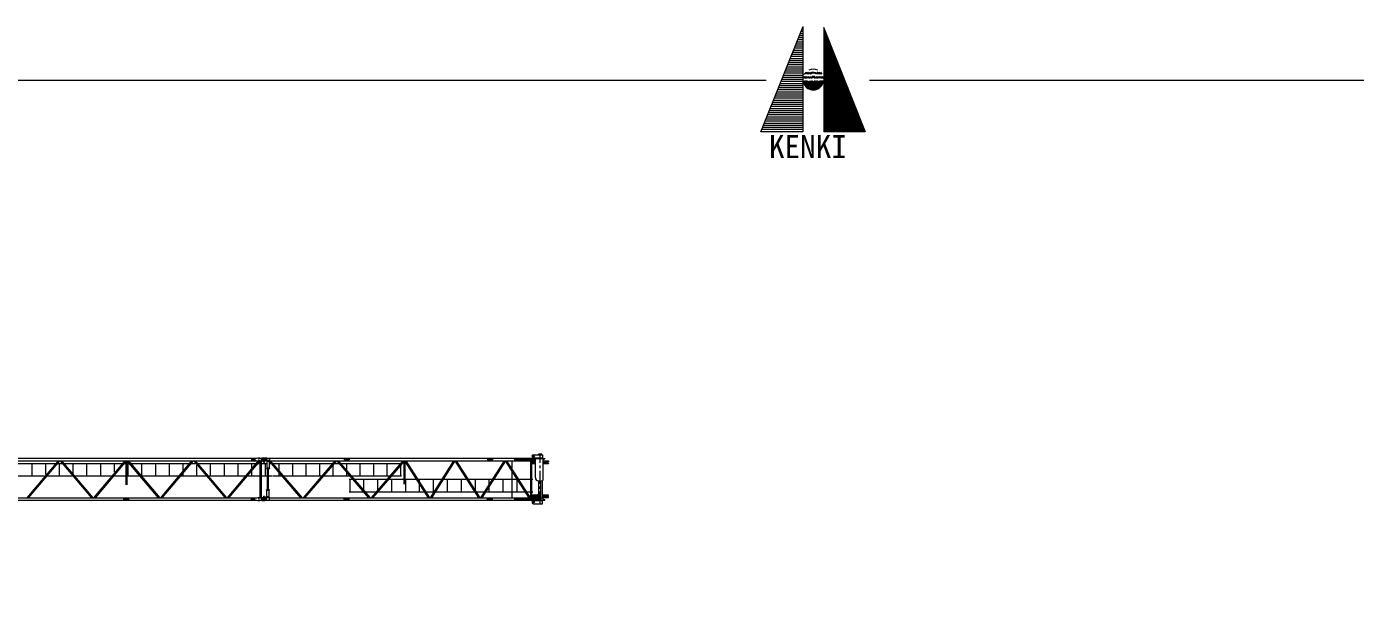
# Model space of a CAD drawing. Units: millimetres on the paper, enlarged 100 times. Extents: x -19862 to 20428, y -14084 to 14197.
# Drawn here: x -7021 to 5739, y 8757 to 14197 of the extents above; entities that cross this region are included whole.
import ezdxf
from ezdxf.enums import TextEntityAlignment as Align

# ---------------------------------------------------------------- set-up
doc = ezdxf.new("R2010")
doc.units = ezdxf.units.MM
doc.header["$LTSCALE"] = 100
doc.linetypes.add('USER2', pattern=[2, 1.25, -0.25, 0.25, -0.25])
doc.layers.add('0-0_0', color=7, linetype='Continuous', lineweight=18)
doc.layers.add('1-0_SABU17', color=3, linetype='USER2', lineweight=18)
doc.styles.add('ＭＳ ゴシック', font='')
doc.styles.get('ＭＳ ゴシック').set_extended_font_data('MS Gothic')

# ---------------------------------------------------------------- blocks, each defined once
blk = doc.blocks.new('全体平面')
at = {"layer": '0-0_0'}
for p, q in [((2836.8, 199), (5383.4, 199)), ((2836.8, 174.8), (5383.4, 174.8)), ((2897.6, 148.9), (3446.1, 148.9)), ((3473.2, 174.8), (3172.9, -181)), ((3487.4, 174.8), (3187.2, -181)), ((3223.6, 28.9), (3223.6, 148.9)), ((3355.5, 41.6), (3355.5, 148.9)), ((3470.8, 148.9), (3510.2, 148.9)), ((3487.5, 28.9), (3487.5, 148.9)), ((3493.6, 174.8), (3793.9, -181)), ((3507.9, 174.8), (3808.1, -181)), ((3535, 148.9), (4087.5, 148.9)), ((3619.4, 48.8), (3619.4, 148.9)), ((3751.4, 28.9), (3751.4, 148.9)), ((4114.6, 174.8), (3814.3, -181)), ((4128.8, 174.8), (3828.5, -181)), ((3883.3, 28.9), (3883.3, 148.9)), ((4015.3, 63.3), (4015.3, 148.9)), ((4112.2, 148.9), (4122.5, 148.9)), ((4126.5, -56), (4126.5, 168.7)), ((4135, 174.8), (4435.3, -181)), ((4137.3, -56), (4137.3, 168.7)), ((4141.3, 148.9), (4151.6, 148.9)), ((4147.2, 28.9), (4147.2, 148.9)), ((4149.2, 174.8), (4449.5, -181)), ((4176.3, 148.9), (4728.9, 148.9)), ((4279.1, 28.9), (4279.1, 148.9)), ((4411.1, 28.9), (4411.1, 148.9)), ((4756, 174.8), (4455.7, -181)), ((4770.2, 174.8), (4469.9, -181)), ((4543, 28.9), (4543, 148.9)), ((4675, 85.1), (4675, 148.9)), ((4753.6, 148.9), (4793, 148.9)), ((4776.4, 174.8), (5076.6, -181)), ((4790.6, 174.8), (5090.9, -181)), ((4806.9, 28.9), (4806.9, 132.4)), ((4817.7, 148.9), (5370.2, 148.9)), ((4938.9, 28.9), (4938.9, 148.9)), ((5070.8, 28.9), (5070.8, 148.9)), ((5395.7, 172.9), (5097.1, -181)), ((5410, 172.9), (5111.3, -181)), ((5202.8, 28.9), (5202.8, 148.9)), ((5332.5, 191.3), (5362.6, 191.3)), ((5334.7, 106.8), (5334.7, 148.9)), ((5362.6, 194.9), (5393, 200.9)), ((5362.6, 194.9), (5362.6, 178.9)), ((5362.6, 178.9), (5393, 172.9)), ((5393, 200.9), (5412.1, 200.9)), ((5393, 172.9), (5412.1, 172.9)), ((5394.9, 148.9), (5411, 148.9)), ((5412.1, 200.9), (5412.1, 197.7)), ((5412.1, 199), (5427, 199)), ((5412.1, 176.2), (5412.1, 172.9)), ((5412.1, 174.8), (5427, 174.8)), ((5415, -181), (5415, 174.8)), ((5425.9, -181), (5425.9, 174.8)), ((5427, 199), (5430.2, 200.2)), ((5427, 174.8), (5427, 199)), ((5427, 174.8), (5430.2, 173.6)), ((5429.9, 148.9), (5474, 148.9)), ((5430.2, 200.9), (5430.2, 172.9)), ((5430.2, 200.9), (5460.6, 200.9)), ((5430.2, 172.9), (5444.2, 172.9)), ((5436.2, 183.7), (5436.2, 190.1)), ((5438.2, 191.7), (5438.2, 182.1)), ((5438.2, 191.7), (5464.2, 191.7)), ((5438.2, 182.1), (5464.2, 182.1)), ((5438.6, 192.5), (5464.6, 192.5)), ((5438.6, 181.3), (5464.6, 181.3)), ((5444.2, 197.7), (5444.2, 200.9)), ((5444.2, 197.7), (5464.6, 197.7)), ((5444.2, 176.1), (5463.8, 176.1)), ((5444.2, 172.9), (5444.2, 176.1)), ((5444.6, 176.1), (5464.6, 176.1)), ((5445, 192.5), (5445, 191.7)), ((5445, 182.1), (5445, 181.3)), ((5447.3, 159.7), (5445, 168.5)), ((5457.8, 192.5), (5457.8, 191.7)), ((5457.8, 182.1), (5457.8, 181.3)), ((5457.8, 168.5), (5457.8, 176.1)), ((5460.6, 200.9), (5460.6, 197.7)), ((5464.6, 192.5), (5464.6, 197.7)), ((5464.6, 176.1), (5464.6, 181.3)), ((5466.6, 200.9), (5466.6, 194.1)), ((5472.6, 200.9), (5466.6, 200.9)), ((5466.6, 179.7), (5466.6, 172.9)), ((5472.6, 172.9), (5466.6, 172.9)), ((5466.7, 28.9), (5466.7, 148.9)), ((5472.6, 172.9), (5472.6, 200.9)), ((5475.7, 199), (5472.6, 200.2)), ((5475.7, 174.8), (5472.6, 173.6)), ((5475.7, 199), (5475.7, 174.8)), ((5475.7, 199), (8060.1, 199)), ((5475.7, 174.8), (5476, 174.8)), ((5476, 174.8), (5476, 169.3)), ((5504, 169.3), (5476, 169.3)), ((5478, 166.5), (5478, 102.5)), ((5502, 166.5), (5478, 166.5)), ((5500, 175.7), (5480, 175.7)), ((5480, 166.5), (5480, 175.7)), ((5500, 166.5), (5500, 175.7)), ((5502, 166.5), (5502, 102.5)), ((5804.8, -181), (5503.8, 169.3)), ((5504, 198.9), (5504, 169.3)), ((5504, 174.8), (8056.4, 174.8)), ((5506, 148.9), (5516.1, 148.9)), ((5819.1, -181), (5513.4, 174.8)), ((5541, 148.9), (6103.8, 148.9)), ((5596.6, 84.2), (5596.6, 148.9)), ((5726.3, 28.9), (5726.3, 148.9)), ((6131.3, 174.8), (5825.6, -181)), ((6145.6, 174.8), (5839.9, -181)), ((5856, 28.9), (5856, 148.9)), ((5985.7, 28.9), (5985.7, 148.9)), ((6115.4, 28.9), (6115.4, 133.4)), ((6128.7, 148.9), (6169.1, 148.9)), ((6457.8, -181), (6152.1, 174.8)), ((6472.2, -181), (6166.4, 174.8)), ((6194, 148.9), (6756.8, 148.9)), ((6221.5, 191.3), (6221.5, 182.5)), ((6221.5, 191.3), (6269.8, 191.3)), ((6221.5, 182.5), (6269.8, 182.5)), ((6245.1, 89.5), (6245.1, 148.9)), ((6269.8, 191.3), (6269.8, 182.5)), ((6374.7, 28.9), (6374.7, 148.9)), ((6784.3, 174.8), (6478.6, -181)), ((6798.7, 174.8), (6492.9, -181)), ((6504.4, 28.9), (6504.4, 148.9)), ((6634.1, 28.9), (6634.1, 148.9)), ((6763.8, 28.9), (6763.8, 128.1)), ((6796.4, -49.3), (6796.4, 163)), ((7029.7, -181), (6803.1, 174.8)), ((6807.3, -49.3), (6807.3, 163)), ((7042.6, -181), (6816, 174.8)), ((7271.6, 174.8), (7045.1, -181)), ((7284.5, 174.8), (7058, -181)), ((7513.5, -181), (7287, 174.8)), ((7526.4, -181), (7299.9, 174.8)), ((7755.5, 174.8), (7528.9, -181)), ((7768.4, 174.8), (7541.8, -181)), ((7598.4, 191.3), (7598.4, 182.5)), ((7598.4, 191.3), (7646.6, 191.3)), ((7598.4, 182.5), (7646.6, 182.5)), ((7646.6, 191.3), (7646.6, 182.5)), ((7997.4, -181), (7770.9, 174.8)), ((8010.3, -181), (7783.8, 174.8)), ((7834.2, 103.1), (7834.2, 174.8)), ((7860.7, 192.4), (8058, 192.4)), ((7860.7, 181.5), (8056.4, 181.5)), ((8013.2, -181), (8013.2, 174.8)), ((8024.1, -181), (8024.1, 174.8)), ((8030.5, 168.1), (8030.5, 163.3)), ((8030.5, 168.1), (8056.4, 168.1)), ((8030.5, 163.3), (8056.4, 163.3)), ((8030.5, 152.1), (8030.5, 147.3)), ((8030.5, 152.1), (8056.4, 152.1)), ((8030.5, 147.3), (8056.4, 147.3)), ((8033.3, 154.1), (8039, 156.2)), ((8033.3, 154.1), (8033.3, 152.3)), ((8034.4, 163.3), (8039, 161.6)), ((8038.4, 231.7), (8125.6, 231.7)), ((8038.4, 202.1), (8125.6, 202.1)), ((8056.4, 10.9), (8056.4, 186.9)), ((8060.1, 199), (8063.3, 200.2)), ((8060.1, 199), (8060.1, 194.7)), ((8066.4, 196.9), (8120.6, 196.9)), ((8077.2, 196.9), (8087.2, 200.9)), ((8085.6, 231.7), (8085.6, 236.9)), ((8117.6, 236.9), (8085.6, 236.9)), ((8085.6, 202.1), (8085.6, 200.9)), ((8117.6, 231.7), (8117.6, 236.9)), ((8117.6, 202.1), (8117.6, 200.9)), ((8125.6, 231.7), (8125.6, 202.1)), ((8125.6, 195.6), (8125.6, 200.9)), ((8128.6, 192.1), (8147.9, 192.1)), ((8130.6, -9.1), (8130.6, 186.9)), ((8130.6, 172.9), (8183.6, 172.9)), ((8130.6, 168.1), (8183.6, 168.1)), ((8130.6, 163.3), (8183.6, 163.3)), ((8130.6, 152.1), (8183.6, 152.1)), ((8130.6, 147.3), (8183.6, 147.3)), ((8168.9, 163.3), (8164.3, 161.6)), ((8170, 154.1), (8164.3, 156.2)), ((8170, 154.1), (8170, 152.3)), ((8183.6, 172.9), (8183.6, 163.3)), ((8183.6, 152.1), (8183.6, 147.3)), ((2994.8, 28.9), (3344.8, 28.9)), ((3369.5, 28.9), (3611.5, 28.9)), ((3636.2, 28.9), (3986.2, 28.9)), ((4010.9, 28.9), (4122.5, 28.9)), ((4015.3, 28.9), (4015.3, 34.1)), ((4141.3, 28.9), (4252.9, 28.9)), ((4277.6, 28.9), (4627.6, 28.9)), ((4652.3, 28.9), (4894.3, 28.9)), ((4675, 28.9), (4675, 55.8)), ((4919, 28.9), (5269, 28.9)), ((5293.7, 28.9), (5411, 28.9)), ((5334.7, 28.9), (5334.7, 77.6)), ((5429.9, 28.9), (5480.5, 28.9)), ((5476, 100.5), (5504, 100.5)), ((5476, 100.5), (5476, 98.1)), ((5504, 98.1), (5476, 98.1)), ((5502, 102.5), (5478, 102.5)), ((5480, 100.5), (5480, 102.5)), ((5482, 94.1), (5482, 98.1)), ((5484.5, -100.3), (5484.5, 94.1)), ((5495.4, -100.3), (5495.4, 94.1)), ((5499.4, 28.9), (5528.8, 28.9)), ((5500, 100.5), (5500, 102.5)), ((5504, 100.5), (5504, 98.1)), ((5535.6, 28.9), (5619.2, 28.9)), ((5596.6, 28.9), (5596.6, 55.2)), ((5644.1, 28.9), (6000.7, 28.9)), ((6025.6, 28.9), (6272.2, 28.9)), ((6245.1, 28.9), (6245.1, 60.5)), ((6297.1, 28.9), (6653.7, 28.9)), ((6678.6, 28.9), (6771.4, 28.9)), ((7834.2, -181), (7834.2, 67.9)), ((5504, -104.3), (5476, -104.3)), ((5476, -106.7), (5476, -104.3)), ((5476, -106.7), (5504, -106.7)), ((5478, -172.7), (5478, -108.7)), ((5502, -108.7), (5478, -108.7)), ((5480, -106.7), (5480, -108.7)), ((5482, -100.3), (5482, -104.3)), ((5500, -106.7), (5500, -108.7)), ((5502, -172.7), (5502, -108.7)), ((5504, -106.7), (5504, -104.3)), ((6268.9, -3.1), (8031.3, -3.1)), ((6268.9, -123.1), (8031.3, -123.1)), ((6276.8, -123.1), (6276.8, -3.1)), ((6410.5, -123.1), (6410.5, -3.1)), ((6544.3, -123.1), (6544.3, -3.1)), ((6678, -123.1), (6678, -3.1)), ((6811.8, -123.1), (6811.8, -3.1)), ((6945.5, -123.1), (6945.5, -3.1)), ((7079.3, -123.1), (7079.3, -3.1)), ((7213, -123.1), (7213, -3.1)), ((7346.8, -123.1), (7346.8, -3.1)), ((7480.5, -123.1), (7480.5, -3.1)), ((7614.3, -123.1), (7614.3, -3.1)), ((7748, -123.1), (7748, -3.1)), ((7881.8, -123.1), (7881.8, -3.1)), ((8086.4, -19.1), (8120.6, -19.1)), ((8090.6, -147.1), (8090.6, -19.1)), ((8110.2, -187.6), (8110.2, -19.1)), ((8121.1, -19.1), (8121.1, -183.1)), ((2836.8, -181), (5383.4, -181)), ((2836.8, -205.2), (5383.4, -205.2)), ((4104, -197.5), (4104, -188.7)), ((4104, -188.7), (4152, -188.7)), ((4104, -197.5), (4152, -197.5)), ((4152, -197.5), (4152, -188.7)), ((5332.5, -197.5), (5332.5, -188.7)), ((5332.5, -188.7), (5362.6, -188.7)), ((5332.5, -197.5), (5362.6, -197.5)), ((5362.6, -185.1), (5393, -179.1)), ((5362.6, -201.1), (5362.6, -185.1)), ((5362.6, -201.1), (5393, -207.1)), ((5393, -179.1), (5412.1, -179.1)), ((5393, -207.1), (5412.1, -207.1)), ((5412.1, -182.3), (5412.1, -179.1)), ((5412.1, -181), (5427, -181)), ((5412.1, -207.1), (5412.1, -203.8)), ((5412.1, -205.2), (5427, -205.2)), ((5427, -181), (5430.2, -179.8)), ((5427, -181), (5427, -205.2)), ((5427, -205.2), (5430.2, -206.4)), ((5430.2, -207.1), (5430.2, -179.1)), ((5430.2, -179.1), (5444.2, -179.1)), ((5430.2, -207.1), (5460.6, -207.1)), ((5436.2, -189.9), (5436.2, -196.3)), ((5438.2, -188.3), (5464.2, -188.3)), ((5438.2, -197.9), (5438.2, -188.3)), ((5438.2, -197.9), (5464.2, -197.9)), ((5438.6, -187.5), (5464.6, -187.5)), ((5438.6, -198.7), (5464.6, -198.7)), ((5444.2, -179.1), (5444.2, -182.3)), ((5444.2, -182.3), (5463.8, -182.3)), ((5444.2, -203.9), (5464.6, -203.9)), ((5444.2, -203.9), (5444.2, -207.1)), ((5444.6, -182.3), (5464.6, -182.3)), ((5447.3, -165.9), (5445, -174.7)), ((5445, -188.3), (5445, -187.5)), ((5445, -198.7), (5445, -197.9)), ((5457.8, -174.7), (5457.8, -182.3)), ((5457.8, -188.3), (5457.8, -187.5)), ((5457.8, -198.7), (5457.8, -197.9)), ((5460.6, -207.1), (5460.6, -203.9)), ((5464.6, -182.3), (5464.6, -187.5)), ((5464.6, -198.7), (5464.6, -203.9)), ((5472.6, -179.1), (5466.6, -179.1)), ((5466.6, -185.9), (5466.6, -179.1)), ((5466.6, -207.1), (5466.6, -200.3)), ((5472.6, -207.1), (5466.6, -207.1)), ((5472.6, -179.1), (5472.6, -207.1)), ((5475.7, -205.2), (5472.6, -206.4)), ((5475.7, -181), (5476, -181)), ((5475.7, -205.2), (8060.1, -205.2)), ((5504, -175.5), (5476, -175.5)), ((5476, -181), (5476, -175.5)), ((5502, -172.7), (5478, -172.7)), ((5480, -181.9), (5480, -172.7)), ((5500, -181.9), (5480, -181.9)), ((5500, -181.9), (5500, -172.7)), ((5504, -205.1), (5504, -175.5)), ((5504, -181), (8060.1, -181)), ((6221.5, -197.5), (6221.5, -188.7)), ((6221.5, -188.7), (6269.8, -188.7)), ((6221.5, -197.5), (6269.8, -197.5)), ((6269.8, -197.5), (6269.8, -188.7)), ((7598.4, -197.5), (7598.4, -188.7)), ((7598.4, -188.7), (7646.6, -188.7)), ((7598.4, -197.5), (7646.6, -197.5)), ((7646.6, -197.5), (7646.6, -188.7)), ((7860.7, -187.6), (8112, -187.6)), ((7860.7, -198.5), (8112, -198.5)), ((8030.5, -158.3), (8030.5, -153.5)), ((8030.5, -153.5), (8110.2, -153.5)), ((8030.5, -158.3), (8110.2, -158.3)), ((8030.5, -174.3), (8030.5, -169.5)), ((8030.5, -169.5), (8110.2, -169.5)), ((8030.5, -174.3), (8110.2, -174.3)), ((8033.3, -160.3), (8033.3, -158.5)), ((8033.3, -160.3), (8039, -162.4)), ((8034.4, -169.5), (8039, -167.8)), ((8038.4, -208.3), (8125.6, -208.3)), ((8038.4, -237.9), (8125.6, -237.9)), ((8060.1, -181), (8063.3, -179.8)), ((8060.1, -187.6), (8060.1, -181)), ((8060.1, -205.2), (8060.1, -198.5)), ((8060.1, -205.2), (8063.3, -206.4)), ((8063.3, -179.1), (8063.3, -187.6)), ((8063.3, -179.1), (8110.2, -179.1)), ((8063.3, -198.5), (8063.3, -207.1)), ((8063.3, -199.1), (8067.2, -199.1)), ((8063.3, -207.1), (8125.6, -207.1)), ((8067.2, -199.1), (8087.2, -207.1)), ((8077.6, -179.1), (8077.6, -174.3)), ((8110.2, -147.1), (8083.6, -147.1)), ((8083.6, -153.5), (8083.6, -147.1)), ((8085.6, -208.3), (8085.6, -207.1)), ((8085.6, -237.9), (8085.6, -243.1)), ((8117.6, -243.1), (8085.6, -243.1)), ((8117.6, -208.3), (8117.6, -207.1)), ((8117.6, -237.9), (8117.6, -243.1)), ((8121.1, -153.5), (8183.6, -153.5)), ((8121.1, -158.3), (8183.6, -158.3)), ((8121.1, -169.5), (8183.6, -169.5)), ((8121.1, -174.3), (8183.6, -174.3)), ((8121.1, -179.1), (8183.6, -179.1)), ((8125.6, -179.1), (8125.6, -184.7)), ((8125.6, -201.4), (8125.6, -207.1)), ((8125.6, -203.1), (8147.9, -203.1)), ((8125.6, -237.9), (8125.6, -208.3)), ((8128.6, -198.3), (8147.9, -198.3)), ((8147.9, -203.1), (8147.9, -198.3)), ((8170, -160.3), (8164.3, -162.4)), ((8168.9, -169.5), (8164.3, -167.8)), ((8170, -160.3), (8170, -158.5)), ((8183.6, -158.3), (8183.6, -153.5)), ((8183.6, -179.1), (8183.6, -169.5))]:
    blk.add_line(p, q, dxfattribs=at)
at = {"layer": '0-0_0', "linetype": 'USER2'}
blk.add_line((8101.6, -246.5), (8101.6, 238.9), dxfattribs=at)
at = {"layer": '0-0_0'}
for points in [[(5332.5, 191.3), (5332.5, 182.5), (5362.6, 182.5)], [(5445, 176.1), (5445, 168.5), (5457.8, 168.5)], [(5447.3, 159.7), (5455.4, 159.7), (5457.8, 168.5)], [(8063.3, 196.9), (8063.3, 200.9), (8125.6, 200.9)], [(8125.6, 196.9), (8147.9, 196.9), (8147.9, 192.1)], [(5482, 94.1), (5498, 94.1), (5498, 98.1)], [(5482, -100.3), (5498, -100.3), (5498, -104.3)], [(5445, -182.3), (5445, -174.7), (5457.8, -174.7)], [(5447.3, -165.9), (5455.4, -165.9), (5457.8, -174.7)], [(5475.7, -205.2), (5475.7, -181), (5472.6, -179.8)], [(8063.3, -187.1), (8067.2, -187.1), (8087.2, -179.1)]]:
    blk.add_lwpolyline(points, dxfattribs=at)
for centre in [(8041.6, 216.9), (8041.6, -223.1)]:
    blk.add_circle(centre, 6.8, dxfattribs=at)
for centre, radius, start, end in [((5438.6, 190.1), 2.4, 90, 180), ((5438.6, 183.7), 2.4, 180, 270), ((5464.2, 194.1), 2.4, 270, 360), ((5464.2, 179.7), 2.4, 360, 90), ((7860.7, 186.9), 5.44, 90, 270), ((8038.4, 216.9), 14.8, 90, 270), ((8038, 158.9), 2.88, 290.15254, 69.84746), ((8066.4, 186.9), 10, 90, 180), ((8120.6, 186.9), 10, 0, 90), ((8165.3, 158.9), 2.88, 110.15254, 249.84746), ((8086.4, 10.9), 30, 180, 270), ((8120.6, -9.1), 10, 270, 0), ((5438.6, -189.9), 2.4, 90, 180), ((5438.6, -196.3), 2.4, 180, 270), ((5464.2, -185.9), 2.4, 270, 0), ((5464.2, -200.3), 2.4, 0, 90), ((7860.7, -193.1), 5.44, 90, 270), ((7886.9, -193.1), 5.44, 90, 270), ((8038.4, -223.1), 14.8, 90, 270), ((8038, -165.1), 2.88, 290.15254, 69.84746), ((8165.3, -165.1), 2.88, 110.15254, 249.84746)]:
    blk.add_arc(centre, radius, start, end, dxfattribs=at)
for centre in [(5423.5, 186.9), (5423.5, -193.1)]:
    blk.add_ellipse(centre, major_axis=(24.7, 0), ratio=0.489379, start_param=2.0501396, end_param=4.2330457, dxfattribs=at)
blk.add_ellipse((8120.2, -193.1), major_axis=(0, 10), ratio=0.975846, dxfattribs=at)

msp = doc.modelspace()

# ---------------------------------------------------------------- linework, layer by layer
at = {"layer": '0-0_0'}
for p, q in [((30.7, 13188.5), (433.2, 14191.1)), ((430.9, 14168.5), (423.1, 14168.5)), ((433.3, 14196.9), (433.3, 13188.5)), ((631, 14191.1), (1031.3, 13188.5)), ((633.3, 14183.5), (633.3, 13188.5)), ((428.7, 14048.5), (377.3, 14048.5)), ((428.7, 14068.5), (383.9, 14068.5)), ((428.7, 14088.5), (393, 14088.5)), ((428.7, 14108.5), (400.9, 14108.5)), ((428.7, 14128.5), (408.7, 14128.5)), ((428.7, 14148.5), (415.2, 14148.5)), ((643.3, 14160.1), (643.3, 13189.1)), ((653.3, 14135.5), (653.3, 13188.5)), ((663.3, 14111), (663.3, 13188.5)), ((673.3, 14085.2), (673.3, 13188.5)), ((683.3, 14060.6), (683.3, 13189.1)), ((693.3, 14037.3), (693.3, 13188.5)), ((428.7, 13908.5), (319.9, 13908.5)), ((428.7, 13928.5), (329, 13928.5)), ((428.7, 13948.5), (338.1, 13948.5)), ((428.7, 13968.5), (344.7, 13968.5)), ((428.7, 13988.5), (353.8, 13988.5)), ((428.7, 14008.5), (361.7, 14008.5)), ((428.7, 14028.5), (369.5, 14028.5)), ((703.3, 14007.8), (703.3, 13188.5)), ((713.3, 13982), (713.3, 13188.5)), ((723.3, 13957.4), (723.3, 13189.1)), ((733.3, 13932.8), (733.3, 13188.5)), ((743.3, 13908.3), (743.3, 13188.5)), ((428.7, 13788.5), (273, 13788.5)), ((428.7, 13808.5), (280.7, 13808.5)), ((428.7, 13828.5), (288.4, 13828.5)), ((428.7, 13848.5), (298.7, 13848.5)), ((428.7, 13868.5), (303.9, 13868.5)), ((428.7, 13888.5), (313.3, 13888.5)), ((753.3, 13882.5), (753.3, 13188.5)), ((763.3, 13857.9), (763.3, 13188.5)), ((773.3, 13830.9), (773.3, 13189.1)), ((783.3, 13805.1), (783.3, 13188.5)), ((793.3, 13781.1), (793.3, 13188.5)), ((428.7, 13668.5), (224.1, 13668.5)), ((428.7, 13688.5), (233.1, 13688.5)), ((428.7, 13708.5), (240.8, 13708.5)), ((428.7, 13728.5), (248.6, 13728.5)), ((428.7, 13748.5), (256.3, 13748.5)), ((428.7, 13768.5), (264, 13768.5)), ((803.3, 13753.6), (803.3, 13188.5)), ((813.3, 13731.6), (813.3, 13188.5)), ((823.3, 13706), (823.3, 13189.1)), ((833.3, 13680.3), (833.3, 13189.1)), ((843.3, 13656.5), (843.3, 13188.5)), ((428.7, 13528.5), (167.1, 13528.5)), ((428.7, 13548.5), (175.1, 13548.5)), ((428.7, 13568.5), (184.2, 13568.5)), ((428.7, 13588.5), (192, 13588.5)), ((428.7, 13608.5), (201, 13608.5)), ((428.7, 13628.5), (208.7, 13628.5)), ((428.7, 13648.5), (216.4, 13648.5)), ((853.3, 13629), (853.3, 13189.1)), ((863.3, 13608.9), (863.3, 13188.5)), ((873.3, 13577.5), (873.3, 13188.5)), ((883.3, 13554.5), (883.3, 13188.5)), ((893.3, 13525.9), (893.3, 13189.1)), ((428.7, 13408.5), (119.5, 13408.5)), ((428.7, 13428.5), (127.5, 13428.5)), ((428.7, 13448.5), (134.1, 13448.5)), ((428.7, 13468.5), (143.3, 13468.5)), ((428.7, 13488.5), (151.3, 13488.5)), ((428.7, 13508.5), (159.2, 13508.5)), ((903.3, 13508.7), (903.3, 13188.5)), ((913.3, 13482.9), (913.3, 13188.5)), ((923.3, 13454.2), (923.3, 13189)), ((933.3, 13428.4), (933.3, 13188.6)), ((943.3, 13408.3), (943.3, 13189)), ((428.7, 13288.5), (70.6, 13288.5)), ((428.7, 13308.5), (78.6, 13308.5)), ((428.7, 13328.5), (86.5, 13328.5)), ((428.7, 13348.5), (95.1, 13348.5)), ((428.7, 13368.5), (102.4, 13368.5)), ((428.7, 13388.5), (111.6, 13388.5)), ((953.3, 13376.8), (953.3, 13189)), ((963.3, 13353.9), (963.3, 13188.6)), ((973.3, 13325.2), (973.3, 13189)), ((983.3, 13299.4), (983.3, 13188.6)), ((993.3, 13280.8), (993.3, 13188.6)), ((433.3, 13188.5), (30.7, 13188.5)), ((428.7, 13208.5), (38.7, 13208.5)), ((428.7, 13228.5), (48.2, 13228.5)), ((428.7, 13248.5), (54.8, 13248.5)), ((428.7, 13268.5), (62.7, 13268.5)), ((1031.3, 13188.5), (633.3, 13188.5)), ((1003.3, 13256.4), (1003.3, 13189)), ((1013.3, 13230.6), (1013.3, 13188.5)), ((1023.3, 13207.3), (1023.3, 13188.6))]:
    msp.add_line(p, q, dxfattribs=at)
at = {"layer": '0-0_0', "color": 3, "lineweight": 9}
msp.add_line((1073.5, 13683.3), (20427.9, 13683.3), dxfattribs=at)
msp.add_lwpolyline([(-19862.4, -14084.3), (-19862.4, 13683.3), (81.3, 13683.3)], dxfattribs=at)
at = {"layer": '0-0_0'}
for radius, start, end in [(100, 64.28873, 115.22803), (100, 173.45239, 174.23766), (100, 185.70593, 354.27437), (100, 162.15756, 173.56424), (90, 161.01021, 173.56471), (90, 186.43527, 353.56738), (100, 135.93259, 151.00967), (100, 149.7861, 149.92245), (80, 158.32231, 172.76015), (80, 187.16591, 352.93657), (90, 129.24959, 147.2502), (70, 154.77959, 171.71358), (70, 188.17668, 351.89909), (80, 118.96094, 140.77228), (60, 189.48106, 349.94032), (60, 150.12666, 170.28011), (50, 192.26367, 347.03778), (50, 143.23814, 167.59943), (70, 93.86473, 133.89313), (40, 133.03224, 164.65681), (40, 195.45453, 344.7596), (60, 121.79114, 123.08487), (60, 58.41756, 121.67061), (30, 19.77864, 161.34576), (30, 199.68225, 340.28662), (20, 31.31593, 150.50839), (20, 211.20763, 329.32518), (70, 46.85349, 93.85477), (40, 16.42581, 48.92076), (80, 38.91083, 61.17125), (50, 11.73039, 37.21172), (60, 9.72751, 29.972), (90, 34.45551, 51.04704), (70, 8.37691, 25.66255), (100, 30.73624, 44.43295), (80, 7.29781, 22.25677), (90, 6.8476, 19.12502), (100, 6.18272, 17.85071)]:
    msp.add_arc((533.3, 13688.5), radius, start, end, dxfattribs=at)

# ---------------------------------------------------------------- block references
at = {"layer": '1-0_SABU17'}
msp.add_blockref('全体平面', (-10192, 9856.1), dxfattribs=at)

# ---------------------------------------------------------------- texts
at = {"layer": '0-0_0', "style": 'ＭＳ ゴシック'}
msp.add_text('KENKI', height=219.9, dxfattribs=at).set_placement((107.4, 12870.1), align=Align.BOTTOM_LEFT)

doc.saveas('drawing.dxf')
